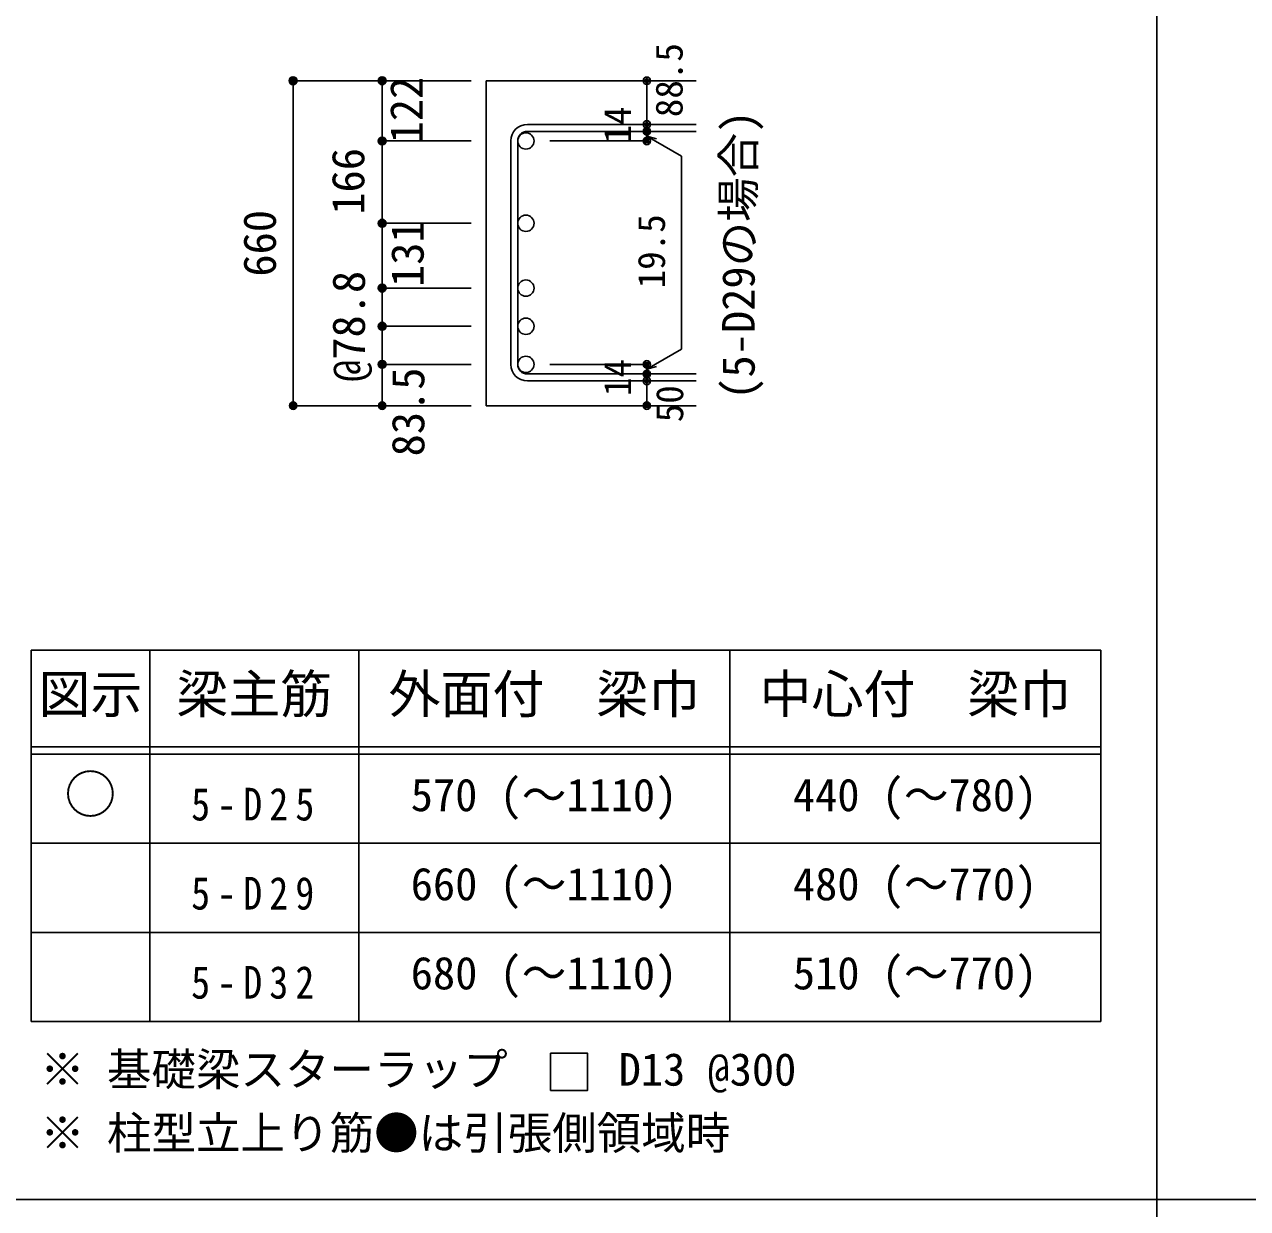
# Model space of a CAD drawing. Units: millimetres at full size, sheet at 1:30, with parts at other scales. Extents: x -5973 to 5954, y -4195 to 4201.
# Drawn here: x -3414 to -942, y -15 to 2377 of the extents above; entities that cross this region are included whole.
import ezdxf
from ezdxf.enums import TextEntityAlignment as Align

# ---------------------------------------------------------------- set-up
doc = ezdxf.new("R2010")
doc.units = ezdxf.units.MM
doc.header["$LTSCALE"] = 30
doc.header["$PDMODE"] = 32
doc.header["$PDSIZE"] = 15
for name, color, linetype in [('0-1_躯体線', 2, 'Continuous'), ('0-5_基礎梁筋', 7, 'Continuous'), ('0-6_スタラップ筋', 7, 'Continuous'), ('0-7_文字', 4, 'Continuous'), ('0-D_寸法', 4, 'Continuous'), ('6-7_文字', 7, 'Continuous'), ('6-E_枠', 7, 'Continuous'), ('F-0_枠', 6, 'Continuous')]:
    doc.layers.add(name, color=color, linetype=linetype)
doc.styles.add('ＭＳ ゴシック', font='')
doc.styles.get('ＭＳ ゴシック').set_extended_font_data('MS Gothic')

msp = doc.modelspace()

# ---------------------------------------------------------------- linework, layer by layer
at = {"layer": '0-1_躯体線'}
for p, q in [((-2055.8, 2263.44), (-2480.8, 2263.44)), ((-2480.8, 2263.44), (-2480.8, 1606.94)), ((-2055.8, 1606.94), (-2480.8, 1606.94))]:
    msp.add_line(p, q, dxfattribs=at)
at = {"layer": '0-5_基礎梁筋', "color": 3}
for centre in [(-2400.3, 2141.74), (-2400.3, 1975.44), (-2400.3, 1844.44), (-2400.3, 1767.44), (-2400.3, 1690.44)]:
    msp.add_circle(centre, 16.5, dxfattribs=at)
at = {"layer": '0-6_スタラップ筋'}
for p, q in [((-2055.8, 2175.24), (-2397.3, 2175.24)), ((-2055.8, 2161.24), (-2397.3, 2161.24)), ((-2430.8, 2141.74), (-2430.8, 1690.44)), ((-2416.8, 2141.74), (-2416.8, 1690.44)), ((-2055.8, 1670.94), (-2397.3, 1670.94)), ((-2055.8, 1656.94), (-2397.3, 1656.94))]:
    msp.add_line(p, q, dxfattribs=at)
for centre, radius, start, end in [((-2397.3, 2141.74), 33.5, 90, 180), ((-2397.3, 2141.74), 19.5, 90, 180), ((-2397.3, 1690.44), 33.5, 180, 270), ((-2397.3, 1690.44), 19.5, 180, 270)]:
    msp.add_arc(centre, radius, start, end, dxfattribs=at)
at = {"layer": '0-D_寸法'}
for p, q in [((-2870.8, 2263.44), (-2690.8, 2263.44)), ((-2870.8, 2263.44), (-2690.8, 2263.44)), ((-2870.8, 1606.94), (-2870.8, 2263.44)), ((-2690.8, 2263.44), (-2510.8, 2263.44)), ((-2690.8, 2263.44), (-2510.8, 2263.44)), ((-2690.8, 2141.74), (-2690.8, 2263.44)), ((-2155.8, 2161.24), (-2155.8, 2175.24)), ((-2155.8, 2161.24), (-2155.8, 2141.74)), ((-2155.8, 2151.49), (-2136.48, 2146.32)), ((-2155.8, 2151.49), (-2085.74, 2111.04)), ((-2690.8, 2141.74), (-2510.8, 2141.74)), ((-2690.8, 2141.74), (-2510.8, 2141.74)), ((-2690.8, 2141.74), (-2690.8, 1690.44)), ((-2690.8, 2141.74), (-2690.8, 1690.44)), ((-2155.8, 2141.74), (-2351.89, 2141.74)), ((-2085.74, 2111.04), (-2085.74, 1721.14)), ((-2690.8, 1975.44), (-2510.8, 1975.44)), ((-2690.8, 1975.44), (-2510.8, 1975.44)), ((-2690.8, 1844.44), (-2510.8, 1844.44)), ((-2690.8, 1767.44), (-2510.8, 1767.44)), ((-2155.8, 1680.69), (-2085.74, 1721.14)), ((-2690.8, 1690.44), (-2510.8, 1690.44)), ((-2155.8, 1690.44), (-2351.89, 1690.44)), ((-2155.8, 1670.94), (-2155.8, 1690.44)), ((-2155.8, 1680.69), (-2136.48, 1685.87)), ((-2155.8, 1656.94), (-2155.8, 1670.94)), ((-2155.8, 1606.94), (-2155.8, 1656.94)), ((-2870.8, 1606.94), (-2690.8, 1606.94)), ((-2690.8, 1606.94), (-2510.8, 1606.94))]:
    msp.add_line(p, q, dxfattribs=at)
for points in [[(-2155.8, 2263.44), (-2155.8, 2175.24), (-2155.8, 2263.44)], [(-2690.8, 1642.98), (-2690.8, 1690.44), (-2690.8, 1606.94)]]:
    msp.add_lwpolyline(points, dxfattribs=at)
for centre, radius in [((-2870.8, 2263.44), 8), ((-2870.8, 2263.44), 7.2), ((-2870.8, 2263.44), 6.4), ((-2870.8, 2263.44), 5.6), ((-2870.8, 2263.44), 4.8), ((-2870.8, 2263.44), 4), ((-2870.8, 2263.44), 3.2), ((-2870.8, 2263.44), 2.4), ((-2870.8, 2263.44), 1.6), ((-2870.8, 2263.44), 0.8), ((-2690.8, 2263.44), 8), ((-2690.8, 2263.44), 7.2), ((-2690.8, 2263.44), 6.4), ((-2690.8, 2263.44), 5.6), ((-2690.8, 2263.44), 4.8), ((-2690.8, 2263.44), 4), ((-2690.8, 2263.44), 3.2), ((-2690.8, 2263.44), 2.4), ((-2690.8, 2263.44), 1.6), ((-2690.8, 2263.44), 0.8), ((-2155.8, 2263.44), 4), ((-2155.8, 2263.44), 3.6), ((-2155.8, 2263.44), 3.2), ((-2155.8, 2263.44), 2.8), ((-2155.8, 2263.44), 2.4), ((-2155.8, 2263.44), 2), ((-2155.8, 2263.44), 1.6), ((-2155.8, 2263.44), 1.2), ((-2155.8, 2263.44), 0.8), ((-2155.8, 2263.44), 0.4), ((-2155.8, 2175.24), 4), ((-2155.8, 2175.24), 3.6), ((-2155.8, 2175.24), 3.2), ((-2155.8, 2175.24), 2.8), ((-2155.8, 2175.24), 2.4), ((-2155.8, 2175.24), 2), ((-2155.8, 2175.24), 1.6), ((-2155.8, 2175.24), 1.2), ((-2155.8, 2175.24), 0.8), ((-2155.8, 2175.24), 0.4), ((-2155.8, 2161.24), 4), ((-2155.8, 2161.24), 3.6), ((-2155.8, 2161.24), 3.2), ((-2155.8, 2161.24), 2.8), ((-2155.8, 2161.24), 2.4), ((-2155.8, 2161.24), 2), ((-2155.8, 2161.24), 1.6), ((-2155.8, 2161.24), 1.2), ((-2155.8, 2161.24), 0.8), ((-2155.8, 2161.24), 0.4), ((-2690.8, 2141.74), 8), ((-2690.8, 2141.74), 7.2), ((-2690.8, 2141.74), 6.4), ((-2690.8, 2141.74), 5.6), ((-2690.8, 2141.74), 4.8), ((-2690.8, 2141.74), 4), ((-2690.8, 2141.74), 3.2), ((-2690.8, 2141.74), 2.4), ((-2690.8, 2141.74), 1.6), ((-2690.8, 2141.74), 0.8), ((-2155.8, 2141.74), 4), ((-2155.8, 2141.74), 3.6), ((-2155.8, 2141.74), 3.2), ((-2155.8, 2141.74), 2.8), ((-2155.8, 2141.74), 2.4), ((-2155.8, 2141.74), 2), ((-2155.8, 2141.74), 1.6), ((-2155.8, 2141.74), 1.2), ((-2155.8, 2141.74), 0.8), ((-2155.8, 2141.74), 0.4), ((-2690.8, 1975.44), 8), ((-2690.8, 1975.44), 7.2), ((-2690.8, 1975.44), 6.4), ((-2690.8, 1975.44), 5.6), ((-2690.8, 1975.44), 4.8), ((-2690.8, 1975.44), 4), ((-2690.8, 1975.44), 3.2), ((-2690.8, 1975.44), 2.4), ((-2690.8, 1975.44), 1.6), ((-2690.8, 1975.44), 0.8), ((-2690.8, 1844.44), 8), ((-2690.8, 1844.44), 7.2), ((-2690.8, 1844.44), 6.4), ((-2690.8, 1844.44), 5.6), ((-2690.8, 1844.44), 4.8), ((-2690.8, 1844.44), 4), ((-2690.8, 1844.44), 3.2), ((-2690.8, 1844.44), 2.4), ((-2690.8, 1844.44), 1.6), ((-2690.8, 1844.44), 0.8), ((-2690.8, 1767.44), 8), ((-2690.8, 1767.44), 7.2), ((-2690.8, 1767.44), 6.4), ((-2690.8, 1767.44), 5.6), ((-2690.8, 1767.44), 4.8), ((-2690.8, 1767.44), 4), ((-2690.8, 1767.44), 3.2), ((-2690.8, 1767.44), 2.4), ((-2690.8, 1767.44), 1.6), ((-2690.8, 1767.44), 0.8), ((-2690.8, 1690.44), 8), ((-2690.8, 1690.44), 7.2), ((-2690.8, 1690.44), 6.4), ((-2690.8, 1690.44), 5.6), ((-2690.8, 1690.44), 4.8), ((-2690.8, 1690.44), 4), ((-2690.8, 1690.44), 3.2), ((-2690.8, 1690.44), 2.4), ((-2690.8, 1690.44), 1.6), ((-2690.8, 1690.44), 0.8), ((-2155.8, 1690.44), 4), ((-2155.8, 1690.44), 3.6), ((-2155.8, 1690.44), 3.2), ((-2155.8, 1690.44), 2.8), ((-2155.8, 1690.44), 2.4), ((-2155.8, 1690.44), 2), ((-2155.8, 1690.44), 1.6), ((-2155.8, 1690.44), 1.2), ((-2155.8, 1690.44), 0.8), ((-2155.8, 1690.44), 0.4), ((-2155.8, 1670.94), 4), ((-2155.8, 1656.94), 4), ((-2155.8, 1670.94), 3.6), ((-2155.8, 1656.94), 3.6), ((-2155.8, 1670.94), 3.2), ((-2155.8, 1656.94), 3.2), ((-2155.8, 1670.94), 2.8), ((-2155.8, 1656.94), 2.8), ((-2155.8, 1670.94), 2.4), ((-2155.8, 1656.94), 2.4), ((-2155.8, 1670.94), 2), ((-2155.8, 1656.94), 2), ((-2155.8, 1670.94), 1.6), ((-2155.8, 1656.94), 1.6), ((-2155.8, 1670.94), 1.2), ((-2155.8, 1656.94), 1.2), ((-2155.8, 1670.94), 0.8), ((-2155.8, 1656.94), 0.8), ((-2155.8, 1670.94), 0.4), ((-2155.8, 1656.94), 0.4), ((-2870.8, 1606.94), 7.2), ((-2870.8, 1606.94), 6.4), ((-2870.8, 1606.94), 5.6), ((-2870.8, 1606.94), 4.8), ((-2870.8, 1606.94), 4), ((-2870.8, 1606.94), 3.2), ((-2870.8, 1606.94), 2.4), ((-2870.8, 1606.94), 1.6), ((-2870.8, 1606.94), 0.8), ((-2690.8, 1606.94), 7.2), ((-2690.8, 1606.94), 6.4), ((-2690.8, 1606.94), 5.6), ((-2690.8, 1606.94), 4.8), ((-2690.8, 1606.94), 4), ((-2690.8, 1606.94), 3.2), ((-2690.8, 1606.94), 2.4), ((-2690.8, 1606.94), 1.6), ((-2690.8, 1606.94), 0.8), ((-2155.8, 1606.94), 4), ((-2155.8, 1606.94), 3.6), ((-2155.8, 1606.94), 3.2), ((-2155.8, 1606.94), 2.8), ((-2155.8, 1606.94), 2.4), ((-2155.8, 1606.94), 2), ((-2155.8, 1606.94), 1.6), ((-2155.8, 1606.94), 1.2), ((-2155.8, 1606.94), 0.8), ((-2155.8, 1606.94), 0.4)]:
    msp.add_circle(centre, radius, dxfattribs=at)
at = {"layer": '0-D_寸法', "color": 7}
for p in [(-2870.8, 2263.44), (-2690.8, 2263.44), (-2155.8, 2263.44), (-2155.8, 2175.24), (-2155.8, 2161.24), (-2690.8, 2141.74), (-2155.8, 2141.74), (-2690.8, 1975.44), (-2690.8, 1844.44), (-2690.8, 1844.44), (-2690.8, 1767.44), (-2690.8, 1767.44), (-2690.8, 1690.44), (-2690.8, 1690.44), (-2155.8, 1690.44), (-2155.8, 1670.94), (-2155.8, 1656.94), (-2870.8, 1606.94), (-2690.8, 1606.94), (-2155.8, 1606.94)]:
    msp.add_point(p, dxfattribs=at)
at = {"layer": '6-7_文字'}
msp.add_lwpolyline([(-2350.42, 223.4), (-2275.42, 223.4), (-2275.42, 298.4), (-2350.42, 298.4)], close=True, dxfattribs=at)
at = {"layer": '6-E_枠', "color": 3}
for p, q in [((-3400.52, 1112.77), (-3400.52, 362.77)), ((-3400.52, 1112.77), (-1238, 1112.77)), ((-1238, 1112.77), (-1238, 362.77)), ((-3400.52, 362.77), (-1238, 362.77))]:
    msp.add_line(p, q, dxfattribs=at)
at = {"layer": '6-E_枠'}
for p, q in [((-3160.52, 1112.77), (-3160.52, 362.77)), ((-2738, 1112.77), (-2738, 362.77)), ((-1988, 1112.77), (-1988, 362.77)), ((-3400.52, 917.77), (-1238, 917.77)), ((-3400.52, 902.77), (-1238, 902.77)), ((-3400.52, 722.77), (-1238, 722.77)), ((-3400.52, 542.77), (-1238, 542.77))]:
    msp.add_line(p, q, dxfattribs=at)
at = {"layer": 'F-0_枠', "color": 2}
for p, q in [((-1124.64, 4201.15), (-1124.64, -4195.24)), ((3723.6, 2.95), (-5972.88, 2.95))]:
    msp.add_line(p, q, dxfattribs=at)

# ---------------------------------------------------------------- texts
at = {"layer": '0-7_文字', "color": 7, "style": 'ＭＳ ゴシック'}
msp.add_text('(5-D29の場合)', height=65.98, rotation=90, dxfattribs=at).set_placement((-1918, 1618.98), align=Align.BOTTOM_LEFT)
at = {"layer": '0-D_寸法', "style": 'ＭＳ ゴシック'}
for s, height, p in [('88.5', 54.99, (-2066.9, 2189.85)), ('122', 65.98, (-2589.11, 2136.8)), ('14', 54.99, (-2171.03, 2136.58)), ('166', 65.98, (-2707.03, 1992.82)), ('660', 65.98, (-2885.8, 1867.69)), ('19.5', 54.99, (-2102.61, 1844)), ('131', 65.98, (-2587.03, 1846.75)), ('@78.8', 65.98, (-2705.8, 1654.94)), ('14', 54.99, (-2171.06, 1626.27)), ('83.5', 65.98, (-2585.73, 1504.49)), ('50', 54.99, (-2065.8, 1573.44))]:
    msp.add_text(s, height=height, rotation=90, dxfattribs=at).set_placement(p, align=Align.BOTTOM_LEFT)
at = {"layer": '6-7_文字', "color": 2, "style": 'ＭＳ ゴシック'}
for s, p in [('図示', (-3385.52, 962.77)), ('梁主筋', (-3106.76, 962.77)), ('外面付\u3000梁巾', (-2678, 962.77)), ('中心付\u3000梁巾', (-1928, 962.77)), ('○', (-3333.02, 760.27))]:
    msp.add_text(s, height=76.98, dxfattribs=at).set_placement(p, align=Align.BOTTOM_LEFT)
at = {"layer": '6-7_文字', "style": 'ＭＳ ゴシック'}
for s, p in [('570 (～1110)', (-2633, 767.77)), ('440 (～780)', (-1860.5, 767.77)), ('660 (～1110)', (-2633, 587.77)), ('480 (～770)', (-1860.5, 587.77)), ('680 (～1110)', (-2633, 407.77)), ('510 (～770)', (-1860.5, 407.77)), ('※ 基礎梁スターラップ     D13 @300', (-3381.96, 213.19)), ('※ 柱型立上り筋●は引張側領域時', (-3381.96, 84.68))]:
    msp.add_text(s, height=65.98, dxfattribs=at).set_placement(p, align=Align.BOTTOM_LEFT)
at = {"layer": '6-7_文字', "char_height": 65.98, "attachment_point": 7, "style": 'ＭＳ ゴシック'}
for s, insert in [('\\T1.38;\\W0.85;5-D25', (-3076.76, 767.77)), ('\\T1.38;\\W0.85;5-D29', (-3076.76, 587.77)), ('\\T1.38;\\W0.85;5-D32', (-3076.76, 407.77))]:
    msp.add_mtext(s, dxfattribs=dict(at, insert=insert))

doc.saveas('drawing.dxf')
